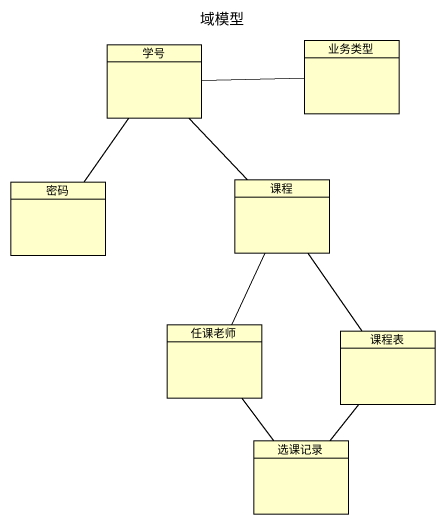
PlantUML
@startuml
title 域模型
hide circle
hide empty members
class 业务类型
class 学号
class 密码
class 课程
class 任课老师
class 课程表
class 选课记录
学号 -right- 业务类型
学号 -- 课程
密码 -up- 学号
课程 -- 任课老师
课程 -- 课程表
任课老师 -- 选课记录
课程表 -- 选课记录
@enduml
